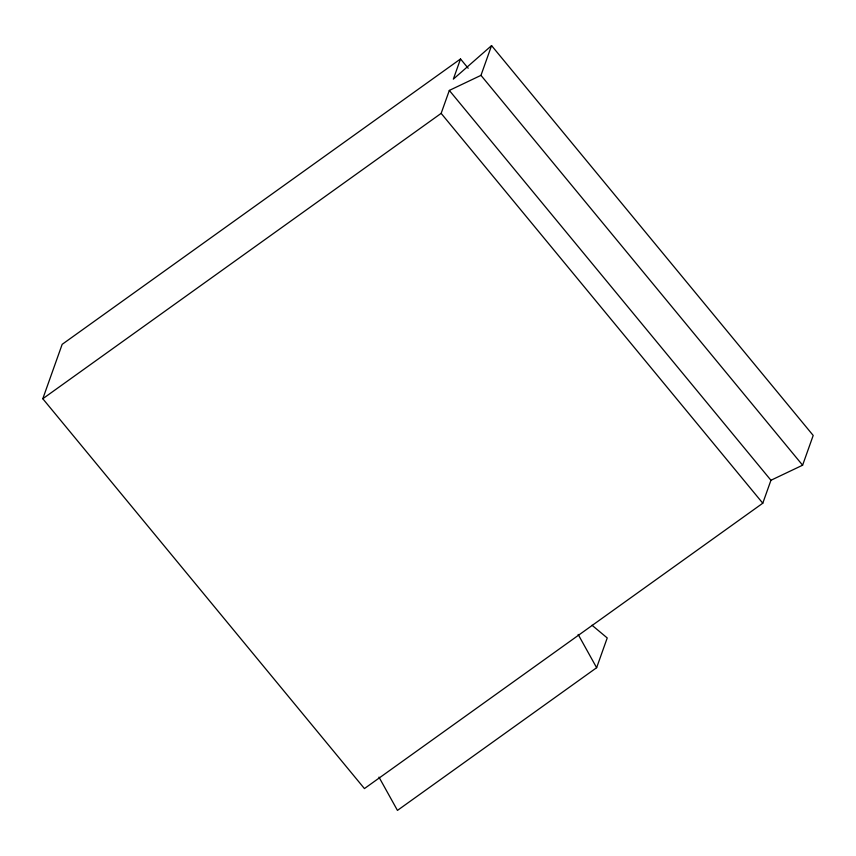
<?xml version="1.0" encoding="UTF-8"?>
<svg xmlns="http://www.w3.org/2000/svg" width="856" height="856" viewBox="0 0 856 856"><rect width="100%" height="100%" fill="white"/><g stroke="black" fill="none" stroke-linecap="round" stroke-linejoin="round"><path stroke-width="1.28" d="M460.528 58.968L453.338 79.137L491.569 45.603L813.2 435.447L802.607 465.204L770.946 480.27L762.782 503.21L364.431 788.579L42.8 398.736L62.167 344.337L460.528 58.968L468.179 68.245M42.8 398.736L441.15 113.367L449.325 90.426L480.976 75.36L491.569 45.603M378.973 777.12L397.452 810.397L596.632 667.712L607.225 637.955L592.02 625.244M480.976 75.36L802.607 465.204M449.325 90.426L770.946 480.27M441.15 113.367L762.782 503.21M578.142 634.435L596.632 667.712"/></g></svg>
